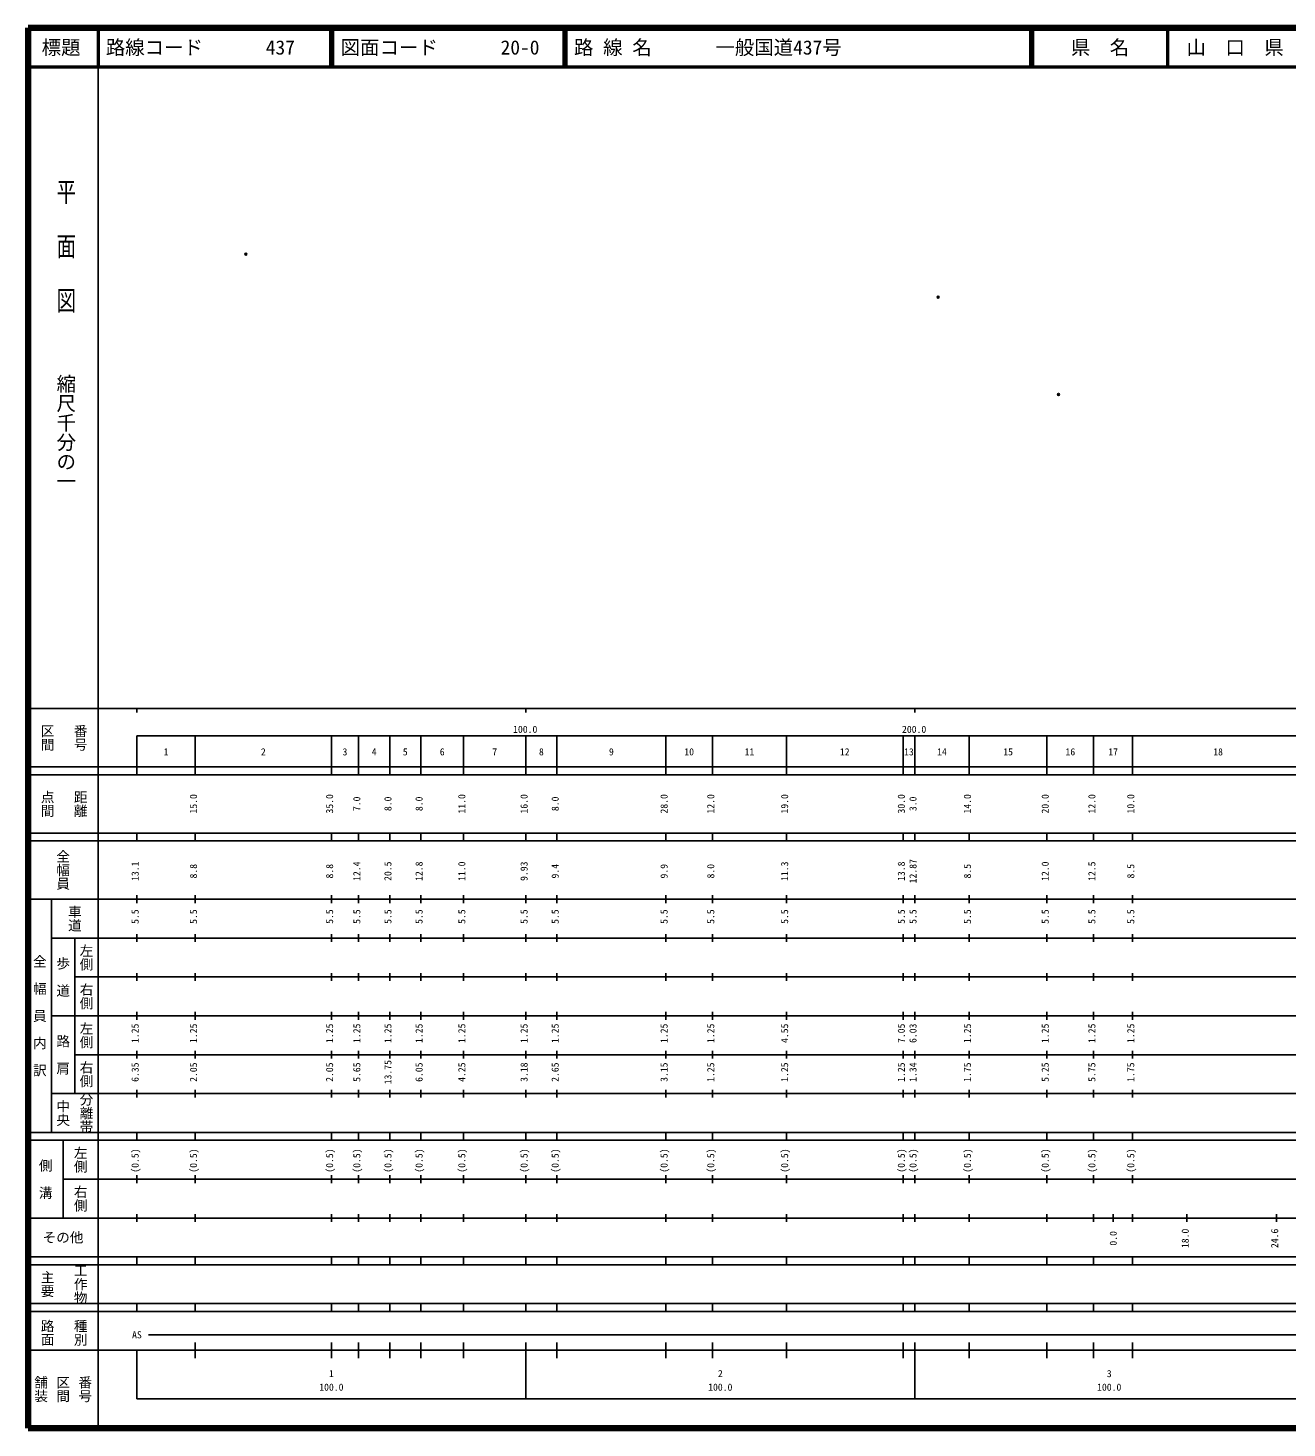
# Model space of a CAD drawing. Units: millimetres on the paper. Extents: x 40 to 680, y 20 to 380.
# Drawn here: x 40 to 363.7, y 20 to 380 of the extents above; entities that cross this region are included whole.
import ezdxf
from ezdxf.enums import TextEntityAlignment as Align

# ---------------------------------------------------------------- set-up
doc = ezdxf.new("R2010")
doc.units = ezdxf.units.MM
doc.header["$PDMODE"] = 32
doc.header["$PDSIZE"] = 0.5
doc.layers.add('M-OTRS', color=6, linetype='Continuous')
doc.layers.add('M-TTL-TXT', color=7, linetype='Continuous')
for name, color, linetype, lineweight in [('M-TTL', 2, 'Continuous', 140), ('M-TTL-BAND', 7, 'Continuous', 25), ('M-TTL-LINE', 7, 'Continuous', 50)]:
    doc.layers.add(name, color=color, linetype=linetype, lineweight=lineweight)
doc.styles.add('@ＭＳ ゴシック', font='')
doc.styles.add('ＭＳ ゴシック', font='')
doc.styles.get('@ＭＳ ゴシック').set_extended_font_data('@MS Gothic')
doc.styles.get('ＭＳ ゴシック').set_extended_font_data('MS Gothic')

msp = doc.modelspace()

# ---------------------------------------------------------------- linework, layer by layer
at = {"layer": 'M-OTRS'}
for p in [(96.02, 321.877), (274.012, 310.773), (304.96, 285.778)]:
    msp.add_point(p, dxfattribs=at)
at = {"layer": 'M-TTL'}
for p, q in [((40, 380), (40, 20)), ((680, 380), (40, 380)), ((40, 20), (680, 20))]:
    msp.add_line(p, q, dxfattribs=at)
at = {"layer": 'M-TTL-BAND'}
for p, q in [((58, 370), (58, 20)), ((40, 205), (579, 205)), ((68, 205), (68, 204)), ((168, 205), (168, 204)), ((268, 205), (268, 204)), ((68, 198), (579, 198)), ((68, 198), (68, 188)), ((83, 188), (83, 198)), ((118, 188), (118, 198)), ((125, 188), (125, 198)), ((133, 188), (133, 198)), ((141, 188), (141, 198)), ((152, 188), (152, 198)), ((168, 188), (168, 198)), ((176, 188), (176, 198)), ((204, 188), (204, 198)), ((216, 188), (216, 198)), ((235, 188), (235, 198)), ((265, 188), (265, 198)), ((268, 188), (268, 198)), ((282, 188), (282, 198)), ((302, 188), (302, 198)), ((314, 188), (314, 198)), ((324, 188), (324, 198)), ((40, 190), (579, 190)), ((40, 188), (579, 188)), ((40, 173), (579, 173)), ((68, 171), (68, 173)), ((83, 171), (83, 173)), ((118, 171), (118, 173)), ((125, 171), (125, 173)), ((133, 171), (133, 173)), ((141, 171), (141, 173)), ((152, 171), (152, 173)), ((168, 171), (168, 173)), ((176, 171), (176, 173)), ((204, 171), (204, 173)), ((216, 171), (216, 173)), ((235, 171), (235, 173)), ((265, 171), (265, 173)), ((268, 171), (268, 173)), ((282, 171), (282, 173)), ((302, 171), (302, 173)), ((314, 171), (314, 173)), ((324, 171), (324, 173)), ((40, 171), (579, 171)), ((40, 156), (579, 156)), ((46, 96), (46, 156)), ((68, 155), (68, 157)), ((83, 155), (83, 157)), ((118, 155), (118, 157)), ((125, 155), (125, 157)), ((133, 155), (133, 157)), ((141, 155), (141, 157)), ((152, 155), (152, 157)), ((168, 155), (168, 157)), ((176, 155), (176, 157)), ((204, 155), (204, 157)), ((216, 155), (216, 157)), ((235, 155), (235, 157)), ((265, 155), (265, 157)), ((268, 155), (268, 157)), ((282, 155), (282, 157)), ((302, 155), (302, 157)), ((314, 155), (314, 157)), ((324, 155), (324, 157)), ((46, 146), (579, 146)), ((52, 146), (52, 106)), ((68, 145), (68, 147)), ((83, 145), (83, 147)), ((118, 145), (118, 147)), ((125, 145), (125, 147)), ((133, 145), (133, 147)), ((141, 145), (141, 147)), ((152, 145), (152, 147)), ((168, 145), (168, 147)), ((176, 145), (176, 147)), ((204, 145), (204, 147)), ((216, 145), (216, 147)), ((235, 145), (235, 147)), ((265, 145), (265, 147)), ((268, 145), (268, 147)), ((282, 145), (282, 147)), ((302, 145), (302, 147)), ((314, 145), (314, 147)), ((324, 145), (324, 147)), ((68, 135), (68, 137)), ((83, 135), (83, 137)), ((118, 135), (118, 137)), ((125, 135), (125, 137)), ((133, 135), (133, 137)), ((141, 135), (141, 137)), ((152, 135), (152, 137)), ((168, 135), (168, 137)), ((176, 135), (176, 137)), ((204, 135), (204, 137)), ((216, 135), (216, 137)), ((235, 135), (235, 137)), ((265, 135), (265, 137)), ((268, 135), (268, 137)), ((282, 135), (282, 137)), ((302, 135), (302, 137)), ((314, 135), (314, 137)), ((324, 135), (324, 137)), ((52, 136), (579, 136)), ((46, 126), (579, 126)), ((68, 125), (68, 127)), ((83, 125), (83, 127)), ((118, 125), (118, 127)), ((125, 125), (125, 127)), ((133, 125), (133, 127)), ((141, 125), (141, 127)), ((152, 125), (152, 127)), ((168, 125), (168, 127)), ((176, 125), (176, 127)), ((204, 125), (204, 127)), ((216, 125), (216, 127)), ((235, 125), (235, 127)), ((265, 125), (265, 127)), ((268, 125), (268, 127)), ((282, 125), (282, 127)), ((302, 125), (302, 127)), ((314, 125), (314, 127)), ((324, 125), (324, 127)), ((52, 116), (579, 116)), ((68, 115), (68, 117)), ((83, 115), (83, 117)), ((118, 115), (118, 117)), ((125, 115), (125, 117)), ((133, 115), (133, 117)), ((141, 115), (141, 117)), ((152, 115), (152, 117)), ((168, 115), (168, 117)), ((176, 115), (176, 117)), ((204, 115), (204, 117)), ((216, 115), (216, 117)), ((235, 115), (235, 117)), ((265, 115), (265, 117)), ((268, 115), (268, 117)), ((282, 115), (282, 117)), ((302, 115), (302, 117)), ((314, 115), (314, 117)), ((324, 115), (324, 117)), ((46, 106), (579, 106)), ((68, 105), (68, 107)), ((83, 105), (83, 107)), ((118, 105), (118, 107)), ((125, 105), (125, 107)), ((133, 105), (133, 107)), ((141, 105), (141, 107)), ((152, 105), (152, 107)), ((168, 105), (168, 107)), ((176, 105), (176, 107)), ((204, 105), (204, 107)), ((216, 105), (216, 107)), ((235, 105), (235, 107)), ((265, 105), (265, 107)), ((268, 105), (268, 107)), ((282, 105), (282, 107)), ((302, 105), (302, 107)), ((314, 105), (314, 107)), ((324, 105), (324, 107)), ((40, 96), (579, 96)), ((40, 94), (579, 94)), ((49, 94), (49, 74)), ((68, 94), (68, 96)), ((83, 94), (83, 96)), ((118, 94), (118, 96)), ((125, 94), (125, 96)), ((133, 94), (133, 96)), ((141, 94), (141, 96)), ((152, 94), (152, 96)), ((168, 94), (168, 96)), ((176, 94), (176, 96)), ((204, 94), (204, 96)), ((216, 94), (216, 96)), ((235, 94), (235, 96)), ((265, 94), (265, 96)), ((268, 94), (268, 96)), ((282, 94), (282, 96)), ((302, 94), (302, 96)), ((314, 94), (314, 96)), ((324, 94), (324, 96)), ((49, 84), (579, 84)), ((68, 83), (68, 85)), ((83, 83), (83, 85)), ((118, 83), (118, 85)), ((125, 83), (125, 85)), ((133, 83), (133, 85)), ((141, 83), (141, 85)), ((152, 83), (152, 85)), ((168, 83), (168, 85)), ((176, 83), (176, 85)), ((204, 83), (204, 85)), ((216, 83), (216, 85)), ((235, 83), (235, 85)), ((265, 83), (265, 85)), ((268, 83), (268, 85)), ((282, 83), (282, 85)), ((302, 83), (302, 85)), ((314, 83), (314, 85)), ((324, 83), (324, 85)), ((40, 74), (579, 74)), ((68, 73), (68, 75)), ((83, 73), (83, 75)), ((118, 73), (118, 75)), ((125, 73), (125, 75)), ((133, 73), (133, 75)), ((141, 73), (141, 75)), ((152, 73), (152, 75)), ((168, 73), (168, 75)), ((176, 73), (176, 75)), ((204, 73), (204, 75)), ((216, 73), (216, 75)), ((235, 73), (235, 75)), ((265, 73), (265, 75)), ((268, 73), (268, 75)), ((282, 73), (282, 75)), ((302, 73), (302, 75)), ((314, 73), (314, 75)), ((319, 73), (319, 75)), ((324, 73), (324, 75)), ((338, 73), (338, 75)), ((361, 73), (361, 75)), ((40, 64), (579, 64)), ((40, 62), (579, 62)), ((68, 62), (68, 64)), ((83, 62), (83, 64)), ((118, 62), (118, 64)), ((125, 62), (125, 64)), ((133, 62), (133, 64)), ((141, 62), (141, 64)), ((152, 62), (152, 64)), ((168, 62), (168, 64)), ((176, 62), (176, 64)), ((204, 62), (204, 64)), ((216, 62), (216, 64)), ((235, 62), (235, 64)), ((265, 62), (265, 64)), ((268, 62), (268, 64)), ((282, 62), (282, 64)), ((302, 62), (302, 64)), ((314, 62), (314, 64)), ((324, 62), (324, 64)), ((40, 52), (579, 52)), ((68, 50), (68, 52)), ((83, 50), (83, 52)), ((118, 50), (118, 52)), ((125, 50), (125, 52)), ((133, 50), (133, 52)), ((141, 50), (141, 52)), ((152, 50), (152, 52)), ((168, 50), (168, 52)), ((176, 50), (176, 52)), ((204, 50), (204, 52)), ((216, 50), (216, 52)), ((235, 50), (235, 52)), ((265, 50), (265, 52)), ((268, 50), (268, 52)), ((282, 50), (282, 52)), ((302, 50), (302, 52)), ((314, 50), (314, 52)), ((324, 50), (324, 52)), ((40, 50), (579, 50)), ((71, 44), (538, 44)), ((40, 40), (579, 40)), ((68, 40), (68, 27.5)), ((83, 38), (83, 42)), ((118, 38), (118, 42)), ((125, 38), (125, 42)), ((133, 38), (133, 42)), ((141, 38), (141, 42)), ((152, 38), (152, 42)), ((168, 27.5), (168, 42)), ((176, 38), (176, 42)), ((204, 38), (204, 42)), ((216, 38), (216, 42)), ((235, 38), (235, 42)), ((265, 38), (265, 42)), ((268, 27.5), (268, 42)), ((282, 38), (282, 42)), ((302, 38), (302, 42)), ((314, 38), (314, 42)), ((324, 38), (324, 42)), ((68, 27.5), (579, 27.5))]:
    msp.add_line(p, q, dxfattribs=at)
at = {"layer": 'M-TTL-LINE'}
for p, q in [((58, 380), (58, 370)), ((117.75, 380), (117.75, 370)), ((118.25, 380), (118.25, 370)), ((177.75, 380), (177.75, 370)), ((178.25, 380), (178.25, 370)), ((297.75, 380), (297.75, 370)), ((298.25, 380), (298.25, 370)), ((333, 380), (333, 370)), ((40, 370), (680, 370))]:
    msp.add_line(p, q, dxfattribs=at)

# ---------------------------------------------------------------- texts
at = {"layer": 'M-TTL-BAND', "style": '@ＭＳ ゴシック', "width": 1.4}
msp.add_text('平  面  図', height=3.666, rotation=270, dxfattribs=at).set_placement((49.777, 306.475), align=Align.MIDDLE_RIGHT)
at = {"layer": 'M-TTL-BAND', "style": '@ＭＳ ゴシック'}
msp.add_text('縮尺千分の一', height=3.666, rotation=270, dxfattribs=at).set_placement((49.777, 261.03), align=Align.MIDDLE_RIGHT)
for s, p in [('区間', (45, 197.5)), ('番号', (53.5, 197.5)), ('点間', (45, 180.5)), ('距離', (53.5, 180.5)), ('全幅員', (49, 163.5)), ('車道', (52, 151)), ('左側', (55, 141)), ('全\u3000幅\u3000員\u3000内\u3000訳', (43, 126)), ('歩\u3000道', (49, 136)), ('右側', (55, 131)), ('左側', (55, 121)), ('路\u3000肩', (49, 116)), ('右側', (55, 111)), ('分離帯', (55, 101)), ('中央', (49, 101)), ('左側', (53.5, 89)), ('側\u3000溝', (44.5, 84)), ('右側', (53.5, 79)), ('工作物', (53.5, 57)), ('主要', (45, 57)), ('路面', (45, 44.5)), ('種別', (53.5, 44.5)), ('舗装', (43.333, 30)), ('区間', (49, 30)), ('番号', (54.667, 30))]:
    msp.add_text(s, height=2.566, rotation=270, dxfattribs=at).set_placement(p, align=Align.MIDDLE_CENTER)
at = {"layer": 'M-TTL-BAND', "style": 'ＭＳ ゴシック'}
for s, p in [('100.0', (167.844, 198.195)), ('200.0', (267.844, 198.195)), ('1', (75.5, 192.405)), ('2', (100.5, 192.405)), ('3', (121.5, 192.405)), ('4', (129, 192.405)), ('5', (137, 192.405)), ('6', (146.5, 192.405)), ('7', (160, 192.405)), ('8', (172, 192.405)), ('9', (190, 192.405)), ('10', (210, 192.405)), ('11', (225.5, 192.405)), ('12', (250, 192.405)), ('13', (266.5, 192.405)), ('14', (275, 192.405)), ('15', (292, 192.405)), ('16', (308, 192.405)), ('17', (319, 192.405)), ('18', (346, 192.405)), ('AS', (68, 42.5)), ('1', (118, 32.523)), ('2', (218, 32.523)), ('3', (318, 32.523)), ('100.0', (118, 29.033)), ('100.0', (218, 29.033)), ('100.0', (318, 29.033))]:
    msp.add_text(s, height=1.833, dxfattribs=at).set_placement(p, align=Align.BOTTOM_CENTER)
for s, p in [('15.0', (84, 180.5)), ('35.0', (119, 180.5)), ('7.0', (126, 180.5)), ('8.0', (134, 180.5)), ('8.0', (142, 180.5)), ('11.0', (153, 180.5)), ('16.0', (169, 180.5)), ('8.0', (177, 180.5)), ('28.0', (205, 180.5)), ('12.0', (217, 180.5)), ('19.0', (236, 180.5)), ('30.0', (266, 180.5)), ('3.0', (269, 180.5)), ('14.0', (283, 180.5)), ('20.0', (303, 180.5)), ('12.0', (315, 180.5)), ('10.0', (325, 180.5)), ('12.87', (269, 163.174)), ('13.1', (69, 163.174)), ('8.8', (84, 163.174)), ('8.8', (119, 163.174)), ('12.4', (126, 163.174)), ('20.5', (134, 163.174)), ('12.8', (142, 163.174)), ('11.0', (153, 163.174)), ('9.93', (169, 163.174)), ('9.4', (177, 163.174)), ('9.9', (205, 163.174)), ('8.0', (217, 163.174)), ('11.3', (236, 163.174)), ('13.8', (266, 163.174)), ('8.5', (283, 163.174)), ('12.0', (303, 163.174)), ('12.5', (315, 163.174)), ('8.5', (325, 163.174)), ('5.5', (69, 151.5)), ('5.5', (84, 151.5)), ('5.5', (119, 151.5)), ('5.5', (126, 151.5)), ('5.5', (134, 151.5)), ('5.5', (142, 151.5)), ('5.5', (153, 151.5)), ('5.5', (169, 151.5)), ('5.5', (177, 151.5)), ('5.5', (205, 151.5)), ('5.5', (217, 151.5)), ('5.5', (236, 151.5)), ('5.5', (266, 151.5)), ('5.5', (269, 151.5)), ('5.5', (283, 151.5)), ('5.5', (303, 151.5)), ('5.5', (315, 151.5)), ('5.5', (325, 151.5)), ('1.25', (69, 121.5)), ('1.25', (84, 121.5)), ('1.25', (119, 121.5)), ('1.25', (126, 121.5)), ('1.25', (134, 121.5)), ('1.25', (142, 121.5)), ('1.25', (153, 121.5)), ('1.25', (169, 121.5)), ('1.25', (177, 121.5)), ('1.25', (205, 121.5)), ('1.25', (217, 121.5)), ('4.55', (236, 121.5)), ('7.05', (266, 121.5)), ('6.03', (269, 121.5)), ('1.25', (283, 121.5)), ('1.25', (303, 121.5)), ('1.25', (315, 121.5)), ('1.25', (325, 121.5)), ('6.35', (69, 111.5)), ('2.05', (84, 111.5)), ('2.05', (119, 111.5)), ('5.65', (126, 111.5)), ('13.75', (134, 111.5)), ('6.05', (142, 111.5)), ('4.25', (153, 111.5)), ('3.18', (169, 111.5)), ('2.65', (177, 111.5)), ('3.15', (205, 111.5)), ('1.25', (217, 111.5)), ('1.25', (236, 111.5)), ('1.25', (266, 111.5)), ('1.34', (269, 111.5)), ('1.75', (283, 111.5)), ('5.25', (303, 111.5)), ('5.75', (315, 111.5)), ('1.75', (325, 111.5)), ('(0.5)', (69, 88.764)), ('(0.5)', (84, 88.764)), ('(0.5)', (119, 88.764)), ('(0.5)', (126, 88.764)), ('(0.5)', (134, 88.764)), ('(0.5)', (142, 88.764)), ('(0.5)', (153, 88.764)), ('(0.5)', (169, 88.764)), ('(0.5)', (177, 88.764)), ('(0.5)', (205, 88.764)), ('(0.5)', (217, 88.764)), ('(0.5)', (236, 88.764)), ('(0.5)', (266, 88.764)), ('(0.5)', (269, 88.764)), ('(0.5)', (283, 88.764)), ('(0.5)', (303, 88.764)), ('(0.5)', (315, 88.764)), ('(0.5)', (325, 88.764)), ('0.0', (320.5, 68.764)), ('18.0', (339, 68.764)), ('24.6', (362, 68.764))]:
    msp.add_text(s, height=1.833, rotation=90, dxfattribs=at).set_placement(p, align=Align.BOTTOM_CENTER)
msp.add_text('その他', height=2.566, dxfattribs=at).set_placement((49, 69), align=Align.MIDDLE_CENTER)
at = {"layer": 'M-TTL-TXT', "style": 'ＭＳ ゴシック'}
for s, p in [('標題', (48.5, 375)), ('県\u3000名', (315.625, 375)), ('山\u3000口\u3000県', (350.375, 375))]:
    msp.add_text(s, height=3.666, dxfattribs=at).set_placement(p, align=Align.MIDDLE_CENTER)
for s, p in [('路線コード', (60, 375)), ('437', (101.142, 375)), ('図面コード', (120.38, 375)), ('20-0', (161.521, 375)), ('路 線 名', (180.38, 375)), ('一般国道437号', (216.734, 375))]:
    msp.add_text(s, height=3.666, dxfattribs=at).set_placement(p, align=Align.MIDDLE_LEFT)

doc.saveas('drawing.dxf')
